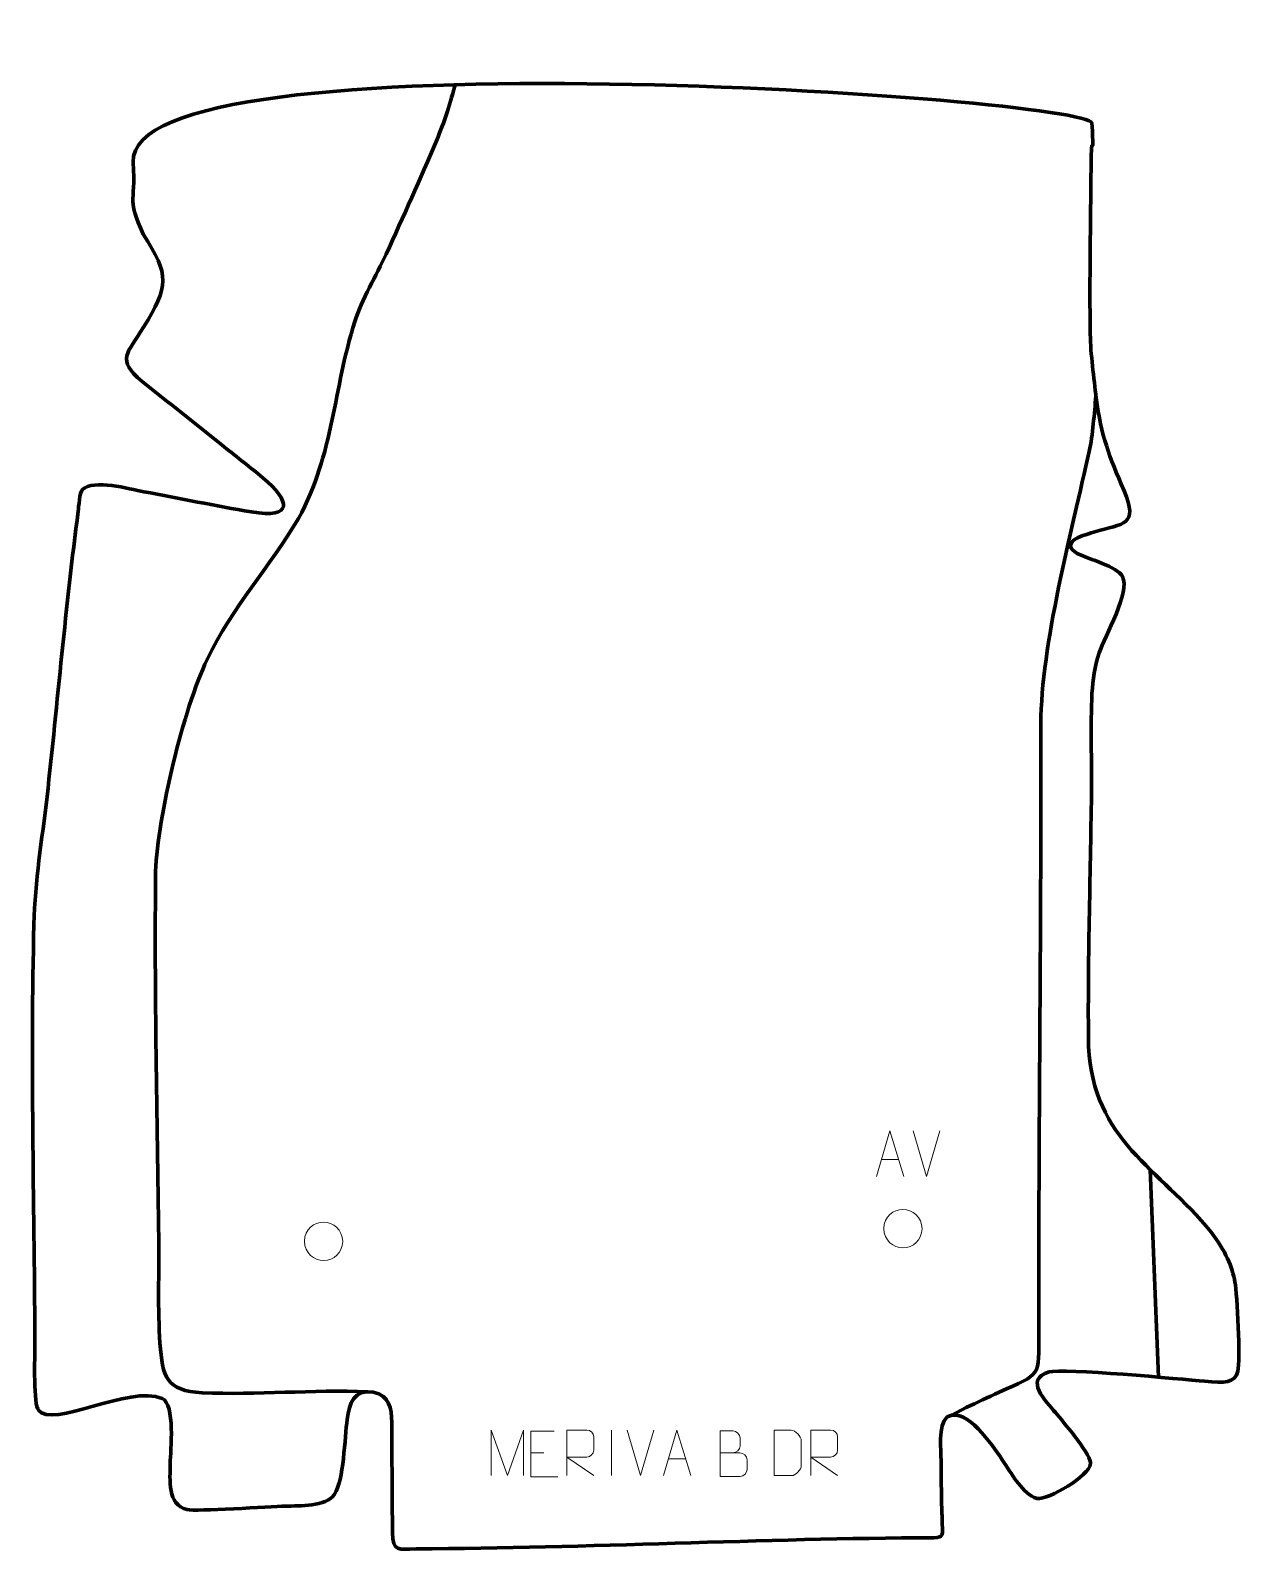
# Model space of a CAD drawing. Header units: millimetres. Extents: x -315 to 348, y -405 to 429.
import ezdxf

# ---------------------------------------------------------------- set-up
doc = ezdxf.new("R2010")
doc.units = ezdxf.units.MM
doc.header["$MEASUREMENT"] = 0
for name, color, linetype in [('layer 1', 7, 'Continuous'), ('layer 2', 7, 'Continuous'), ('layer 3', 7, 'Continuous')]:
    doc.layers.add(name, color=color, linetype=linetype)

msp = doc.modelspace()

# ---------------------------------------------------------------- linework, layer by layer
at = {"layer": 'layer 1', "color": 250, "lineweight": 9}
for points, knots in [([(148.9416, -198.6018), (148.9416, -198.6018), (156.3126, -173.6483), (156.3126, -173.6483), (156.3126, -173.6483), (156.3126, -173.6483), (163.8825, -198.6018), (163.8825, -198.6018)], [0, 0, 0, 0, 0.33333333, 0.33333333, 0.33333333, 0.33333333, 1, 1, 1, 1]), ([(152.9397, -227.0678), (153.0104, -220.4274), (158.2844, -216.5814), (163.4397, -216.6784), (163.4397, -216.6784), (168.595, -216.5814), (173.869, -220.6448), (173.9397, -227.2852), (173.9397, -227.2852), (173.5695, -233.6145), (169.1276, -237.6452), (163.4397, -237.6746), (163.4397, -237.6746), (158.2844, -237.7716), (153.0104, -233.7082), (152.9397, -227.0678)], [0, 0, 0, 0, 0.2, 0.2, 0.2, 0.2, 0.4, 0.4, 0.4, 0.4, 0.6, 0.6, 0.6, 0.6, 1, 1, 1, 1]), ([(-164.5605, -234.0129), (-164.4898, -227.3725), (-159.2158, -223.5265), (-154.0605, -223.6235), (-154.0605, -223.6235), (-148.9052, -223.5265), (-143.6312, -227.5899), (-143.5605, -234.2303), (-143.5605, -234.2303), (-143.9307, -240.5596), (-148.3726, -244.5903), (-154.0605, -244.6197), (-154.0605, -244.6197), (-159.2158, -244.7167), (-164.4898, -240.6533), (-164.5605, -234.0129)], [0, 0, 0, 0, 0.2, 0.2, 0.2, 0.2, 0.4, 0.4, 0.4, 0.4, 0.6, 0.6, 0.6, 0.6, 1, 1, 1, 1]), ([(-62.1612, -362.5109), (-62.1612, -362.5109), (-62.1612, -337.553), (-62.1612, -337.553), (-62.1612, -337.553), (-62.1612, -337.553), (-53.2361, -362.5109), (-53.2361, -362.5109), (-53.2361, -362.5109), (-53.2361, -362.5109), (-44.4762, -337.5535), (-44.4762, -337.5535), (-44.4762, -337.5535), (-44.4762, -337.5535), (-44.4762, -362.5109), (-44.4762, -362.5109)], [0, 0, 0, 0, 0.2, 0.2, 0.2, 0.2, 0.4, 0.4, 0.4, 0.4, 0.6, 0.6, 0.6, 0.6, 1, 1, 1, 1]), ([(-27.6129, -338.1523), (-27.6129, -338.1523), (-40.4868, -338.1523), (-40.4868, -338.1523), (-40.4868, -338.1523), (-40.4868, -338.1523), (-40.4868, -363.1059), (-40.4868, -363.1059), (-40.4868, -363.1059), (-40.4868, -363.1059), (-25.621, -363.1059), (-25.621, -363.1059)], [0, 0, 0, 0, 0.25, 0.25, 0.25, 0.25, 0.5, 0.5, 0.5, 0.5, 1, 1, 1, 1]), ([(-20.6507, -362.5087), (-20.6507, -362.5087), (-20.6507, -337.5552), (-20.6507, -337.5552), (-20.6507, -337.5552), (-17.0559, -337.5552), (-13.4604, -337.5552), (-9.8652, -337.5552), (-9.8652, -337.5552), (-7.5399, -337.5929), (-5.9826, -339.0829), (-5.9867, -341.4493), (-5.9867, -341.4493), (-5.9871, -343.4848), (-5.9871, -346.5442), (-5.9867, -348.5802), (-5.9867, -348.5802), (-5.9932, -350.4557), (-7.8055, -352.3975), (-9.815, -352.4166), (-9.815, -352.4166), (-9.815, -352.4166), (-20.6507, -352.4166), (-20.6507, -352.4166), (-20.6507, -352.4166), (-20.6507, -352.4166), (-5.996, -362.5087), (-5.996, -362.5087)], [0, 0, 0, 0, 0.125, 0.125, 0.125, 0.125, 0.25, 0.25, 0.25, 0.25, 0.375, 0.375, 0.375, 0.375, 0.5, 0.5, 0.5, 0.5, 0.625, 0.625, 0.625, 0.625, 0.75, 0.75, 0.75, 0.75, 1, 1, 1, 1]), ([(32.2108, -362.5087), (32.2108, -362.5087), (39.5818, -337.5552), (39.5818, -337.5552), (39.5818, -337.5552), (39.5818, -337.5552), (47.1517, -362.5087), (47.1517, -362.5087)], [0, 0, 0, 0, 0.33333333, 0.33333333, 0.33333333, 0.33333333, 1, 1, 1, 1]), ([(63.2487, -350.0323), (66.8873, -350.0319), (70.4744, -350.0319), (74.1138, -350.0323), (74.1138, -350.0323), (76.0892, -350.0496), (78.0128, -351.7857), (78.0128, -353.8353), (78.0128, -353.8353), (78.0124, -354.9639), (78.0124, -358.0133), (78.0128, -359.1422), (78.0128, -359.1422), (78.0304, -361.0001), (76.4883, -363.014), (74.1668, -362.9971), (74.1668, -362.9971), (70.527, -362.9967), (66.8876, -362.9967), (63.2487, -362.9971), (63.2487, -362.9971), (63.2487, -354.6788), (63.2487, -346.361), (63.2487, -338.0435), (63.2487, -338.0435), (65.6224, -338.0435), (67.9965, -338.0435), (70.3707, -338.0435), (70.3707, -338.0435), (72.0515, -338.0259), (74.1483, -339.9364), (74.166, -341.8988), (74.166, -341.8988), (74.1656, -343.9649), (74.1656, -344.1109), (74.166, -346.1774), (74.166, -346.1774), (74.1833, -348.2435), (72.3288, -350.0496), (70.3188, -350.0323)], [0, 0, 0, 0, 0.09090909, 0.09090909, 0.09090909, 0.09090909, 0.18181818, 0.18181818, 0.18181818, 0.18181818, 0.27272727, 0.27272727, 0.27272727, 0.27272727, 0.36363636, 0.36363636, 0.36363636, 0.36363636, 0.45454545, 0.45454545, 0.45454545, 0.45454545, 0.54545455, 0.54545455, 0.54545455, 0.54545455, 0.63636364, 0.63636364, 0.63636364, 0.63636364, 0.72727273, 0.72727273, 0.72727273, 0.72727273, 0.81818182, 0.81818182, 0.81818182, 0.81818182, 1, 1, 1, 1]), ([(92.9265, -362.4809), (95.2583, -362.4805), (100.2085, -362.5045), (102.54, -362.5048), (102.54, -362.5048), (104.465, -362.6102), (107.7836, -359.0686), (107.7724, -357.0513), (107.7724, -357.0513), (107.772, -351.2812), (107.772, -349.1115), (107.7724, -343.3422), (107.7724, -343.3422), (107.7681, -341.2041), (104.3936, -337.544), (102.2412, -337.5575), (102.2412, -337.5575), (99.9155, -337.5575), (95.1912, -337.5575), (92.8651, -337.5575), (92.8651, -337.5575), (92.8655, -343.3044), (92.9268, -356.7336), (92.9265, -362.4809)], [0, 0, 0, 0, 0.14285714, 0.14285714, 0.14285714, 0.14285714, 0.28571429, 0.28571429, 0.28571429, 0.28571429, 0.42857143, 0.42857143, 0.42857143, 0.42857143, 0.57142857, 0.57142857, 0.57142857, 0.57142857, 0.71428571, 0.71428571, 0.71428571, 0.71428571, 1, 1, 1, 1]), ([(112.9868, -362.509), (112.9868, -362.509), (112.9868, -337.5555), (112.9868, -337.5555), (112.9868, -337.5555), (116.5816, -337.5555), (120.1771, -337.5555), (123.7723, -337.5555), (123.7723, -337.5555), (126.0976, -337.5932), (127.6549, -339.0832), (127.6508, -341.4496), (127.6508, -341.4496), (127.6504, -343.4851), (127.6504, -346.5445), (127.6508, -348.5805), (127.6508, -348.5805), (127.6443, -350.456), (125.832, -352.3978), (123.8225, -352.4169), (123.8225, -352.4169), (123.8225, -352.4169), (112.9868, -352.4169), (112.9868, -352.4169), (112.9868, -352.4169), (112.9868, -352.4169), (127.6415, -362.509), (127.6415, -362.509)], [0, 0, 0, 0, 0.125, 0.125, 0.125, 0.125, 0.25, 0.25, 0.25, 0.25, 0.375, 0.375, 0.375, 0.375, 0.5, 0.5, 0.5, 0.5, 0.625, 0.625, 0.625, 0.625, 0.75, 0.75, 0.75, 0.75, 1, 1, 1, 1])]:
    msp.add_open_spline(points, degree=3, knots=knots, dxfattribs=at)
for points in [[(176.3011, -198.6091), (176.3011, -198.6091), (168.9793, -173.6555), (168.9793, -173.6555)], [(183.623, -173.6555), (183.623, -173.6555), (176.3012, -198.6091), (176.3012, -198.6091)], [(151.6642, -189.3524), (151.6642, -189.3524), (161.1599, -189.3524), (161.1599, -189.3524)], [(3.6813, -337.5449), (3.6813, -337.5449), (3.6813, -362.519), (3.6813, -362.519)], [(19.6813, -362.5088), (19.6813, -362.5088), (12.3595, -337.5552), (12.3595, -337.5552)], [(27.0032, -337.5552), (27.0032, -337.5552), (19.6814, -362.5088), (19.6814, -362.5088)], [(-40.4868, -350.032), (-40.4868, -350.032), (-33.3187, -350.032), (-33.3187, -350.032)], [(34.9334, -353.2593), (34.9334, -353.2593), (44.4291, -353.2593), (44.4291, -353.2593)]]:
    msp.add_open_spline(points, degree=3, dxfattribs=at)
at = {"layer": 'layer 2', "color": 142, "lineweight": 158}
for points, knots in [([(-129.7975, -316.5933), (-160.128, -315.2627), (-190.6482, -318.5069), (-220.523, -317.0698), (-220.523, -317.0698), (-240.295, -316.1187), (-242.3674, -308.5175), (-243.7237, -289.9538), (-243.7237, -289.9538), (-244.9848, -271.446), (-244.1807, -251.1425), (-244.4136, -232.3436), (-244.4136, -232.3436), (-245.2439, -165.6185), (-246.8817, -98.0952), (-246.0869, -31.4297), (-246.0869, -31.4297), (-244.8894, -0.9061), (-230.9866, 57.2251), (-217.8243, 84.8103), (-217.8243, 84.8103), (-203.7719, 113.8666), (-183.8605, 135.0537), (-167.8146, 161.9495), (-167.8146, 161.9495), (-148.265, 197.9326), (-148.7932, 232.75), (-136.9099, 269.9824), (-136.9099, 269.9824), (-135.0122, 275.9282), (-132.0708, 282.2317), (-128.9304, 288.516), (-128.9304, 288.516), (-125.79, 294.8002), (-122.4504, 301.0656), (-119.7564, 306.9346), (-119.7564, 306.9346), (-110.4449, 327.2204), (-100.8457, 348.479), (-92.2109, 369.0324), (-92.2109, 369.0324), (-87.114, 381.1644), (-85.8995, 385.602), (-81.8702, 399.6863)], [0, 0, 0, 0, 0.08333333, 0.08333333, 0.08333333, 0.08333333, 0.16666667, 0.16666667, 0.16666667, 0.16666667, 0.25, 0.25, 0.25, 0.25, 0.33333333, 0.33333333, 0.33333333, 0.33333333, 0.41666667, 0.41666667, 0.41666667, 0.41666667, 0.5, 0.5, 0.5, 0.5, 0.58333333, 0.58333333, 0.58333333, 0.58333333, 0.66666667, 0.66666667, 0.66666667, 0.66666667, 0.75, 0.75, 0.75, 0.75, 0.83333333, 0.83333333, 0.83333333, 0.83333333, 1, 1, 1, 1]), ([(269.2548, 229.1362), (268.272, 219.7182), (267.5531, 207.7446), (265.5531, 198.7521), (265.5531, 198.7521), (256.2394, 156.8727), (238.9985, 91.5126), (239.077, 49.6194), (239.077, 49.6194), (239.2775, -57.4038), (237.8378, -164.3665), (237.9109, -271.3691), (237.9109, -271.3691), (237.914, -275.3643), (237.919, -279.3594), (237.9252, -283.3546), (237.9252, -283.3546), (237.973, -309.2497), (239.3629, -306.2453), (216.1593, -316.8575), (216.1593, -316.8575), (210.144, -319.6086), (204.1516, -322.422), (198.1502, -325.2046), (198.1502, -325.2046), (198.1502, -325.2046), (190.2419, -329.3825), (190.2419, -329.3825)], [0, 0, 0, 0, 0.125, 0.125, 0.125, 0.125, 0.25, 0.25, 0.25, 0.25, 0.375, 0.375, 0.375, 0.375, 0.5, 0.5, 0.5, 0.5, 0.625, 0.625, 0.625, 0.625, 0.75, 0.75, 0.75, 0.75, 1, 1, 1, 1])]:
    msp.add_open_spline(points, degree=3, knots=knots, dxfattribs=at)
msp.add_open_spline([(298.8872, -194.8298), (298.8872, -194.8298), (303.5276, -308.5484), (303.5276, -308.5484)], degree=3, dxfattribs=at)
at = {"layer": 'layer 3', "color": 242, "lineweight": 158}
msp.add_open_spline([(184.3028, -351.4565), (184.2654, -345.5533), (182.5063, -330.44), (190.2419, -329.3825), (190.2419, -329.3825), (201.141, -327.8926), (213.6953, -347.7691), (218.9646, -355.4948), (218.9646, -355.4948), (223.874, -362.6929), (228.7173, -372.0645), (236.9743, -375.1468), (236.9743, -375.1468), (243.4123, -375.6115), (265.6418, -362.9678), (266.2466, -355.8567), (266.2466, -355.8567), (266.2466, -355.8567), (266.2092, -355.2048), (266.2092, -355.2048), (266.2092, -355.2048), (265.4988, -349.7567), (251.1156, -332.7769), (247.1263, -328.0192), (247.1263, -328.0192), (241.7387, -321.5937), (229.5832, -309.895), (243.5667, -305.7131), (243.5667, -305.7131), (250.8022, -303.5492), (316.2272, -309.6134), (328.8146, -310.826), (328.8146, -310.826), (339.8225, -311.9115), (345.3619, -311.9069), (347.0083, -305.3414), (347.0083, -305.3414), (348.4902, -299.4308), (346.5722, -262.8725), (345.4064, -256.4943), (345.4064, -256.4943), (343.8611, -248.0397), (340.3742, -239.5633), (332.3851, -229.085), (332.3851, -229.085), (303.5731, -193.9261), (267.849, -179.1576), (265.1682, -127.2815), (265.1682, -127.2815), (264.628, -81.3243), (266.2272, -34.8188), (266.7706, 11.193), (266.7706, 11.193), (266.9737, 29.1935), (266.1614, 48.3167), (267.0653, 66.0348), (267.0653, 66.0348), (267.5539, 73.9384), (268.4557, 80.7714), (270.9806, 88.3052), (270.9806, 88.3052), (274.1985, 97.9071), (288.2941, 121.6355), (283.7314, 130.2228), (283.7314, 130.2228), (280.7766, 135.7839), (265.3513, 139.5916), (258.9018, 142.8979), (258.9018, 142.8979), (254.4743, 145.3368), (254.292, 148.04), (257.7804, 150.6557), (257.7804, 150.6557), (259.2854, 151.7841), (264.2549, 153.3827), (268.0728, 154.5239), (268.0728, 154.5239), (284.6258, 159.4715), (292.6756, 157.8568), (284.6612, 177.2284), (284.6612, 177.2284), (276.3016, 196.4682), (272.1706, 206.8936), (269.3825, 228.0344), (269.3825, 228.0344), (268.1324, 238.9035), (266.2953, 252.2365), (266.1148, 262.9699), (266.1148, 262.9699), (265.6062, 293.2238), (266.3701, 323.853), (266.5326, 354.1465), (266.5326, 354.1465), (266.6718, 379.3483), (268.3966, 353.4225), (267.041, 378.6454), (267.041, 378.6454), (266.315, 392.153), (-262.3244, 429.4512), (-258.3491, 357.2091), (-258.3491, 357.2091), (-256.9993, 332.6786), (-261.9986, 337.6488), (-252.8626, 317.7744), (-252.8626, 317.7744), (-238.3639, 295.0773), (-238.7855, 289.4933), (-252.6727, 266.8377), (-252.6727, 266.8377), (-261.7086, 252.0965), (-267.8556, 249.3851), (-253.4982, 237.0871), (-253.4982, 237.0871), (-238.9436, 225.3802), (-224.1887, 214.0711), (-209.6531, 202.2105), (-209.6531, 202.2105), (-209.6531, 202.2105), (-208.4815, 201.2577), (-208.4815, 201.2577), (-208.4815, 201.2577), (-201.4903, 195.5934), (-194.2108, 190.0579), (-187.3397, 184.2914), (-187.3397, 184.2914), (-172.0954, 171.4978), (-170.3825, 161.6283), (-193.6259, 165.5971), (-193.6259, 165.5971), (-213.3256, 168.9808), (-232.8806, 172.9833), (-252.5222, 176.6616), (-252.5222, 176.6616), (-260.7043, 178.1938), (-280.0466, 183.7316), (-286.2298, 177.8054), (-286.2298, 177.8054), (-287.747, 176.3512), (-288.2641, 168.1678), (-288.5466, 166.008), (-288.5466, 166.008), (-295.3302, 114.1558), (-299.8592, 61.4425), (-305.6013, 9.4021), (-305.6013, 9.4021), (-308.3666, -13.9691), (-312.2019, -36.7206), (-312.7992, -60.3341), (-312.7992, -60.3341), (-314.7021, -135.5617), (-312.697, -211.7054), (-312.2364, -287.0187), (-312.2364, -287.0187), (-312.1906, -295.0638), (-313.1839, -320.4318), (-310.7319, -325.8369), (-310.7319, -325.8369), (-310.7319, -325.8369), (-310.3125, -326.5728), (-310.3125, -326.5728), (-310.3125, -326.5728), (-303.3015, -337.1598), (-260.036, -312.5493), (-242.5386, -320.2121), (-242.5386, -320.2121), (-235.1961, -323.4276), (-237.9429, -348.6658), (-238.1106, -355.81), (-238.1106, -355.81), (-238.1182, -364.7221), (-239.9746, -378.4533), (-228.8116, -381.1154), (-228.8116, -381.1154), (-224.1453, -382.2282), (-183.4593, -379.5022), (-174.9742, -379.2243), (-174.9742, -379.2243), (-167.0828, -378.9931), (-153.0019, -379.8328), (-148.0257, -372.6305), (-148.0257, -372.6305), (-143.095, -365.4941), (-142.3768, -341.4067), (-141.1447, -331.7489), (-141.1447, -331.7489), (-139.9287, -322.6095), (-137.476, -315.3031), (-126.8345, -316.7795), (-126.8345, -316.7795), (-117.7588, -318.6466), (-116.791, -325.7292), (-116.7239, -333.4178), (-116.7239, -333.4178), (-116.5476, -353.4537), (-116.5424, -373.6036), (-116.2303, -393.622), (-116.2303, -393.622), (-116.0579, -404.6812), (-113.1219, -402.702), (-103.3435, -402.6577), (-103.3435, -402.6577), (-8.7257, -402.2292), (85.8555, -396.9352), (180.4189, -396.5521), (180.4189, -396.5521), (185.9035, -396.5299), (185.1876, -394.5108), (185.031, -389.3934), (185.031, -389.3934), (184.9042, -385.2487), (184.7282, -381.0953), (184.6345, -376.9509), (184.6345, -376.9509), (184.4901, -368.4529), (184.3817, -359.9553), (184.3028, -351.4565)], degree=3, knots=[0, 0, 0, 0, 0.01818182, 0.01818182, 0.01818182, 0.01818182, 0.03636364, 0.03636364, 0.03636364, 0.03636364, 0.05454545, 0.05454545, 0.05454545, 0.05454545, 0.07272727, 0.07272727, 0.07272727, 0.07272727, 0.09090909, 0.09090909, 0.09090909, 0.09090909, 0.10909091, 0.10909091, 0.10909091, 0.10909091, 0.12727273, 0.12727273, 0.12727273, 0.12727273, 0.14545455, 0.14545455, 0.14545455, 0.14545455, 0.16363636, 0.16363636, 0.16363636, 0.16363636, 0.18181818, 0.18181818, 0.18181818, 0.18181818, 0.2, 0.2, 0.2, 0.2, 0.21818182, 0.21818182, 0.21818182, 0.21818182, 0.23636364, 0.23636364, 0.23636364, 0.23636364, 0.25454545, 0.25454545, 0.25454545, 0.25454545, 0.27272727, 0.27272727, 0.27272727, 0.27272727, 0.29090909, 0.29090909, 0.29090909, 0.29090909, 0.30909091, 0.30909091, 0.30909091, 0.30909091, 0.32727273, 0.32727273, 0.32727273, 0.32727273, 0.34545455, 0.34545455, 0.34545455, 0.34545455, 0.36363636, 0.36363636, 0.36363636, 0.36363636, 0.38181818, 0.38181818, 0.38181818, 0.38181818, 0.4, 0.4, 0.4, 0.4, 0.41818182, 0.41818182, 0.41818182, 0.41818182, 0.43636364, 0.43636364, 0.43636364, 0.43636364, 0.45454545, 0.45454545, 0.45454545, 0.45454545, 0.47272727, 0.47272727, 0.47272727, 0.47272727, 0.49090909, 0.49090909, 0.49090909, 0.49090909, 0.50909091, 0.50909091, 0.50909091, 0.50909091, 0.52727273, 0.52727273, 0.52727273, 0.52727273, 0.54545455, 0.54545455, 0.54545455, 0.54545455, 0.56363636, 0.56363636, 0.56363636, 0.56363636, 0.58181818, 0.58181818, 0.58181818, 0.58181818, 0.6, 0.6, 0.6, 0.6, 0.61818182, 0.61818182, 0.61818182, 0.61818182, 0.63636364, 0.63636364, 0.63636364, 0.63636364, 0.65454545, 0.65454545, 0.65454545, 0.65454545, 0.67272727, 0.67272727, 0.67272727, 0.67272727, 0.69090909, 0.69090909, 0.69090909, 0.69090909, 0.70909091, 0.70909091, 0.70909091, 0.70909091, 0.72727273, 0.72727273, 0.72727273, 0.72727273, 0.74545455, 0.74545455, 0.74545455, 0.74545455, 0.76363636, 0.76363636, 0.76363636, 0.76363636, 0.78181818, 0.78181818, 0.78181818, 0.78181818, 0.8, 0.8, 0.8, 0.8, 0.81818182, 0.81818182, 0.81818182, 0.81818182, 0.83636364, 0.83636364, 0.83636364, 0.83636364, 0.85454545, 0.85454545, 0.85454545, 0.85454545, 0.87272727, 0.87272727, 0.87272727, 0.87272727, 0.89090909, 0.89090909, 0.89090909, 0.89090909, 0.90909091, 0.90909091, 0.90909091, 0.90909091, 0.92727273, 0.92727273, 0.92727273, 0.92727273, 0.94545455, 0.94545455, 0.94545455, 0.94545455, 0.96363636, 0.96363636, 0.96363636, 0.96363636, 1, 1, 1, 1], dxfattribs=at)

doc.saveas('drawing.dxf')
